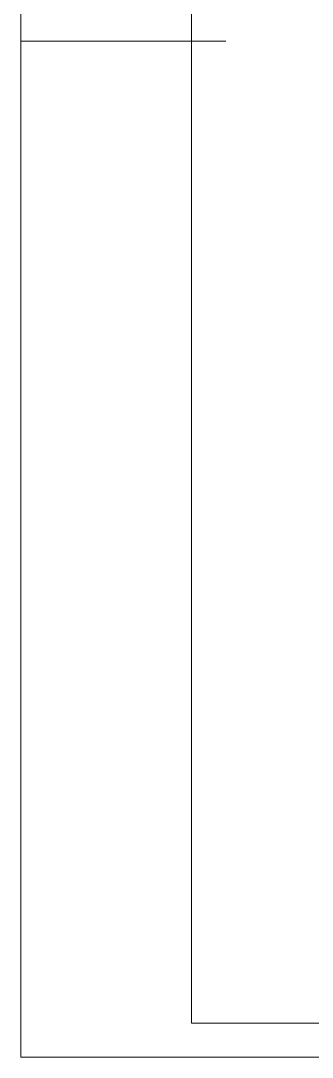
# Model space of a CAD drawing. Header units: millimetres. Extents: x -15766 to 80009, y -9701 to 15159.
# Drawn here: x -10598.7 to -10513.4, y 6744.8 to 7047.7 of the extents above; entities that cross this region are included whole.
import ezdxf

# ---------------------------------------------------------------- set-up
doc = ezdxf.new("R2010")
doc.units = ezdxf.units.MM
for name, color, linetype, lineweight in [('CDRAFT0', 7, 'Continuous', 18), ('title_frame', 7, 'Continuous', 18), ('粗实线层_1', 7, 'Continuous', 15)]:
    doc.layers.add(name, color=color, linetype=linetype, lineweight=lineweight)

# ---------------------------------------------------------------- blocks, each defined once
blk = doc.blocks.new('*X1245')
at = {"layer": 'CDRAFT0'}
for p, q in [((0, 297), (0, 0)), ((0, 0), (420, 0))]:
    blk.add_line(p, q, dxfattribs=at)
at = {"layer": '粗实线层_1'}
for p, q in [((25, 292), (25, 5)), ((0, 148.5), (30, 148.5)), ((25, 5), (415, 5))]:
    blk.add_line(p, q, dxfattribs=at)

msp = doc.modelspace()

# ---------------------------------------------------------------- block references
at = {"layer": 'title_frame', "xscale": 2, "yscale": 2, "zscale": 2}
msp.add_blockref('*X1245', (-10598.71127, 6744.79172), dxfattribs=at)

doc.saveas('drawing.dxf')
